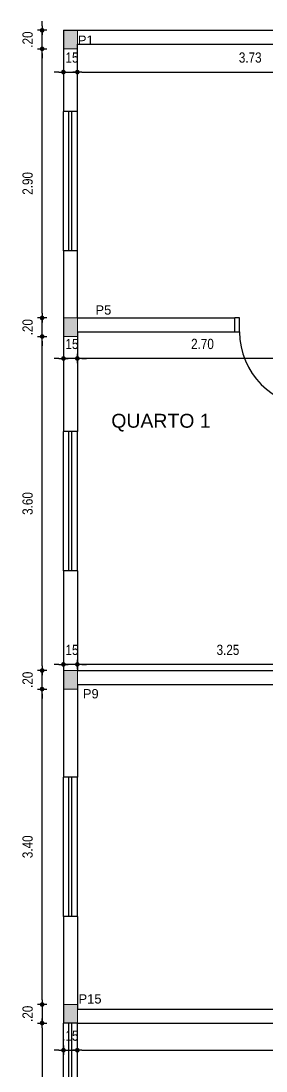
# Model space of a CAD drawing. Header units: millimetres. Extents: x 3212 to 6878, y 1640 to 3386.
# Drawn here: x 3310.13 to 3312.78, y 1707.69 to 1719 of the extents above; entities that cross this region are included whole.
import ezdxf

# ---------------------------------------------------------------- set-up
doc = ezdxf.new("R2010")
doc.units = ezdxf.units.MM
doc.header["$LTSCALE"] = 0.8
doc.layers.add('a-pem-08', color=8, linetype='Continuous')
doc.layers.add('COTA', color=2, linetype='Continuous')
doc.layers.add('COTAS', color=53, linetype='Continuous', lineweight=9)
doc.layers.add('pilares', color=1, linetype='Continuous', lineweight=9)
doc.styles.add('CARIMBO_DADOS', font='arial.ttf', dxfattribs={"height": 0.1})
doc.styles.add('F2', font='ARIALN.TTF')
doc.dimstyles.new('ARQUITETURA', dxfattribs={"dimtxt": 0.11, "dimasz": 0.05, "dimexe": 0.1, "dimexo": 0, "dimgap": 0.1, "dimtad": 1, "dimzin": 5, "dimdsep": 46, "dimtxsty": 'F2', "dimblk": 'COTA', "dimcen": 0, "dimse1": 1, "dimse2": 1, "dimadec": 0, "dimazin": 0, "dimtfac": 2, "dimtix": 1, "dimtmove": 2, "dimatfit": 3, "dimldrblk": 'COTA', "dimfxl": 0, "dimtolj": 1, "dimtzin": 5, "dimarcsym": 0})

# ---------------------------------------------------------------- blocks, each defined once
blk = doc.blocks.new('superior')
at = {"layer": 'a-pem-08'}
for p, q in [((-4.955, 8.005), (-4.955, 7.13)), ((-4.955, 8.005), (1.745, 8.005)), ((-4.805, 7.855), (1.745, 7.855)), ((-4.805, 7.13), (-4.805, 7.855)), ((-4.805, 7.13), (-4.955, 7.13)), ((-4.955, 5.63), (-4.955, 7.13)), ((-4.895, 5.63), (-4.895, 7.13)), ((-4.865, 5.63), (-4.865, 7.13)), ((-4.805, 5.63), (-4.805, 7.13)), ((-4.955, 5.63), (-4.955, 3.68)), ((-4.805, 5.63), (-4.955, 5.63)), ((-4.805, 4.905), (-4.805, 5.63)), ((-4.805, 4.905), (-3.105, 4.905)), ((-3.105, 4.755), (-3.105, 4.905)), ((-4.805, 4.755), (-4.805, 3.68)), ((-4.805, 4.755), (-3.105, 4.755)), ((-4.805, 3.68), (-4.955, 3.68)), ((-4.955, 2.18), (-4.955, 3.68)), ((-4.895, 2.18), (-4.895, 3.68)), ((-4.865, 2.18), (-4.865, 3.68)), ((-4.805, 2.18), (-4.805, 3.68)), ((-4.955, 2.18), (-4.955, -0.045)), ((-4.805, 2.18), (-4.955, 2.18)), ((-4.805, 2.18), (-4.805, 1.105)), ((-4.805, 1.105), (-2.105, 1.105)), ((-4.805, 0.955), (-4.805, -0.045)), ((-4.805, 0.955), (-1.055, 0.955)), ((-4.805, -0.045), (-4.955, -0.045)), ((-4.955, -1.545), (-4.955, -0.045)), ((-4.895, -1.545), (-4.895, -0.045)), ((-4.865, -1.545), (-4.865, -0.045)), ((-4.805, -1.545), (-4.805, -0.045)), ((-4.955, -1.545), (-4.955, -2.695)), ((-4.805, -1.545), (-4.955, -1.545)), ((-4.805, -1.545), (-4.805, -2.545)), ((-4.805, -2.545), (0.945, -2.545)), ((-4.955, -4.695), (-4.955, -2.695)), ((-4.805, -2.695), (-4.955, -2.695)), ((-4.895, -4.695), (-4.895, -2.695)), ((-4.865, -4.695), (-4.865, -2.695)), ((-4.805, -2.695), (-0.075, -2.695)), ((-4.805, -4.695), (-4.805, -2.695))]:
    blk.add_line(p, q, dxfattribs=at)
blk.add_lwpolyline([(-3.105, 4.755), (-3.055, 4.755), (-3.055, 4.905), (-3.105, 4.905)], dxfattribs=at)
blk.add_arc((-2.255, 4.755), 0.8, 180, 270, dxfattribs=at)
at = {"layer": 'a-pem-08', "color": 230, "insert": (-3.903, 3.776), "char_height": 0.15, "attachment_point": 5, "style": 'CARIMBO_DADOS'}
blk.add_mtext_dynamic_manual_height_columns('QUARTO 1', width=1.43702, gutter_width=0.5, heights=[0], dxfattribs=at)
blk = doc.blocks.new('COTA')
at = {"layer": 'COTA'}
for p, q in [((-1, 0), (1, 0)), ((0, 1), (0, -1))]:
    blk.add_line(p, q, dxfattribs=at)
at = {"layer": 'COTA', "const_width": 0.5}
blk.add_lwpolyline([(-0.25, 0, 1), (0.25, 0, 1)], format="xyb", close=True, dxfattribs=at)
blk = doc.blocks.new('*D653')
at = {"layer": 'COTAS', "color": 0, "lineweight": -2, "transparency": 16777216}
for p, q in [((3310.542, 1707.912), (3310.492, 1707.912)), ((3310.592, 1707.912), (3310.742, 1707.912)), ((3310.792, 1707.912), (3310.842, 1707.912))]:
    blk.add_line(p, q, dxfattribs=at)
at = {"layer": 'Defpoints', "color": 0, "transparency": 16777216}
for p in [(3310.592, 1708.304), (3310.742, 1708.204), (3310.742, 1707.912)]:
    blk.add_point(p, dxfattribs=at)
at = {"layer": 'COTAS', "color": 0, "lineweight": -2, "transparency": 16777216, "xscale": 0.05, "yscale": 0.05, "zscale": 0.05}
blk.add_blockref('COTA', (3310.592, 1707.912), dxfattribs=at)
at = {"layer": 'COTAS', "color": 0, "lineweight": -2, "transparency": 16777216, "xscale": 0.05, "yscale": 0.05, "zscale": 0.05, "rotation": 180}
blk.add_blockref('COTA', (3310.742, 1707.912), dxfattribs=at)
at = {"layer": 'COTAS', "color": 0, "transparency": 16777216, "insert": (3310.667, 1708.068), "char_height": 0.11, "attachment_point": 5, "style": 'F2'}
blk.add_mtext('\\A1;.15', dxfattribs=at)
blk = doc.blocks.new('*D654')
at = {"layer": 'COTAS', "color": 0, "lineweight": -2, "transparency": 16777216}
blk.add_line((3310.792, 1707.912), (3315.422, 1707.912), dxfattribs=at)
at = {"layer": 'Defpoints', "color": 0, "transparency": 16777216}
for p in [(3310.742, 1708.204), (3315.472, 1708.204), (3315.472, 1707.912)]:
    blk.add_point(p, dxfattribs=at)
at = {"layer": 'COTAS', "color": 0, "lineweight": -2, "transparency": 16777216, "xscale": 0.05, "yscale": 0.05, "zscale": 0.05, "rotation": 180}
blk.add_blockref('COTA', (3310.742, 1707.912), dxfattribs=at)
at = {"layer": 'COTAS', "color": 0, "lineweight": -2, "transparency": 16777216, "xscale": 0.05, "yscale": 0.05, "zscale": 0.05}
blk.add_blockref('COTA', (3315.472, 1707.912), dxfattribs=at)
at = {"layer": 'COTAS', "color": 0, "transparency": 16777216, "insert": (3313.107, 1708.068), "char_height": 0.11, "attachment_point": 5, "style": 'F2'}
blk.add_mtext('\\A1;4.73', dxfattribs=at)
blk = doc.blocks.new('*D626')
at = {"layer": 'COTAS', "color": 0, "lineweight": -2, "transparency": 16777216}
blk.add_line((3310.792, 1718.454), (3314.423, 1718.454), dxfattribs=at)
at = {"layer": 'Defpoints', "color": 0, "transparency": 16777216}
for p in [(3310.742, 1718.604), (3314.473, 1718.604), (3314.473, 1718.454)]:
    blk.add_point(p, dxfattribs=at)
at = {"layer": 'COTAS', "color": 0, "lineweight": -2, "transparency": 16777216, "xscale": 0.05, "yscale": 0.05, "zscale": 0.05, "rotation": 180}
blk.add_blockref('COTA', (3310.742, 1718.454), dxfattribs=at)
at = {"layer": 'COTAS', "color": 0, "lineweight": -2, "transparency": 16777216, "xscale": 0.05, "yscale": 0.05, "zscale": 0.05}
blk.add_blockref('COTA', (3314.473, 1718.454), dxfattribs=at)
at = {"layer": 'COTAS', "color": 0, "transparency": 16777216, "insert": (3312.607, 1718.61), "char_height": 0.11, "attachment_point": 5, "style": 'F2'}
blk.add_mtext('\\A1;3.73', dxfattribs=at)
blk = doc.blocks.new('*D664')
at = {"layer": 'COTAS', "color": 0, "lineweight": -2, "transparency": 16777216}
blk.add_line((3310.362, 1708.454), (3310.362, 1711.754), dxfattribs=at)
at = {"layer": 'Defpoints', "color": 0, "transparency": 16777216}
for p in [(3310.362, 1711.804), (3310.592, 1711.804), (3310.592, 1708.404)]:
    blk.add_point(p, dxfattribs=at)
at = {"layer": 'COTAS', "color": 0, "lineweight": -2, "transparency": 16777216, "xscale": 0.05, "yscale": 0.05, "zscale": 0.05}
for p, rotation in [((3310.362, 1711.804), 90), ((3310.362, 1708.404), 270)]:
    blk.add_blockref('COTA', p, dxfattribs=dict(at, rotation=rotation))
at = {"layer": 'COTAS', "color": 0, "transparency": 16777216, "insert": (3310.206, 1710.104), "char_height": 0.11, "attachment_point": 5, "rotation": 90, "style": 'F2'}
blk.add_mtext('\\A1;3.40', dxfattribs=at)
blk = doc.blocks.new('*D665')
at = {"layer": 'COTAS', "color": 0, "lineweight": -2, "transparency": 16777216}
for p, q in [((3310.362, 1712.054), (3310.362, 1712.104)), ((3310.362, 1711.804), (3310.362, 1712.004)), ((3310.362, 1711.754), (3310.362, 1711.704))]:
    blk.add_line(p, q, dxfattribs=at)
at = {"layer": 'Defpoints', "color": 0, "transparency": 16777216}
for p in [(3310.362, 1712.004), (3310.592, 1712.004), (3310.592, 1711.804)]:
    blk.add_point(p, dxfattribs=at)
at = {"layer": 'COTAS', "color": 0, "lineweight": -2, "transparency": 16777216, "xscale": 0.05, "yscale": 0.05, "zscale": 0.05}
for p, rotation in [((3310.362, 1712.004), 270), ((3310.362, 1711.804), 90)]:
    blk.add_blockref('COTA', p, dxfattribs=dict(at, rotation=rotation))
at = {"layer": 'COTAS', "color": 0, "transparency": 16777216, "insert": (3310.206, 1711.904), "char_height": 0.11, "attachment_point": 5, "rotation": 90, "style": 'F2'}
blk.add_mtext('\\A1;.20', dxfattribs=at)
blk = doc.blocks.new('*D666')
at = {"layer": 'COTAS', "color": 0, "lineweight": -2, "transparency": 16777216}
blk.add_line((3310.362, 1712.054), (3310.362, 1715.554), dxfattribs=at)
at = {"layer": 'Defpoints', "color": 0, "transparency": 16777216}
for p in [(3310.362, 1715.604), (3310.592, 1715.604), (3310.592, 1712.004)]:
    blk.add_point(p, dxfattribs=at)
at = {"layer": 'COTAS', "color": 0, "lineweight": -2, "transparency": 16777216, "xscale": 0.05, "yscale": 0.05, "zscale": 0.05}
for p, rotation in [((3310.362, 1715.604), 90), ((3310.362, 1712.004), 270)]:
    blk.add_blockref('COTA', p, dxfattribs=dict(at, rotation=rotation))
at = {"layer": 'COTAS', "color": 0, "transparency": 16777216, "insert": (3310.206, 1713.804), "char_height": 0.11, "attachment_point": 5, "rotation": 90, "style": 'F2'}
blk.add_mtext('\\A1;3.60', dxfattribs=at)
blk = doc.blocks.new('*D667')
at = {"layer": 'COTAS', "color": 0, "lineweight": -2, "transparency": 16777216}
for p, q in [((3310.362, 1715.854), (3310.362, 1715.904)), ((3310.362, 1715.604), (3310.362, 1715.804)), ((3310.362, 1715.554), (3310.362, 1715.504))]:
    blk.add_line(p, q, dxfattribs=at)
at = {"layer": 'Defpoints', "color": 0, "transparency": 16777216}
for p in [(3310.362, 1715.804), (3310.592, 1715.804), (3310.592, 1715.604)]:
    blk.add_point(p, dxfattribs=at)
at = {"layer": 'COTAS', "color": 0, "lineweight": -2, "transparency": 16777216, "xscale": 0.05, "yscale": 0.05, "zscale": 0.05}
for p, rotation in [((3310.362, 1715.804), 270), ((3310.362, 1715.604), 90)]:
    blk.add_blockref('COTA', p, dxfattribs=dict(at, rotation=rotation))
at = {"layer": 'COTAS', "color": 0, "transparency": 16777216, "insert": (3310.206, 1715.704), "char_height": 0.11, "attachment_point": 5, "rotation": 90, "style": 'F2'}
blk.add_mtext('\\A1;.20', dxfattribs=at)
blk = doc.blocks.new('*D668')
at = {"layer": 'COTAS', "color": 0, "lineweight": -2, "transparency": 16777216}
blk.add_line((3310.362, 1715.854), (3310.362, 1718.654), dxfattribs=at)
at = {"layer": 'Defpoints', "color": 0, "transparency": 16777216}
for p in [(3310.362, 1718.704), (3310.592, 1718.704), (3310.592, 1715.804)]:
    blk.add_point(p, dxfattribs=at)
at = {"layer": 'COTAS', "color": 0, "lineweight": -2, "transparency": 16777216, "xscale": 0.05, "yscale": 0.05, "zscale": 0.05}
for p, rotation in [((3310.362, 1718.704), 90), ((3310.362, 1715.804), 270)]:
    blk.add_blockref('COTA', p, dxfattribs=dict(at, rotation=rotation))
at = {"layer": 'COTAS', "color": 0, "transparency": 16777216, "insert": (3310.206, 1717.254), "char_height": 0.11, "attachment_point": 5, "rotation": 90, "style": 'F2'}
blk.add_mtext('\\A1;2.90', dxfattribs=at)
blk = doc.blocks.new('*D669')
at = {"layer": 'COTAS', "color": 0, "lineweight": -2, "transparency": 16777216}
for p, q in [((3310.362, 1718.954), (3310.362, 1719.004)), ((3310.362, 1718.704), (3310.362, 1718.904)), ((3310.362, 1718.654), (3310.362, 1718.604))]:
    blk.add_line(p, q, dxfattribs=at)
at = {"layer": 'Defpoints', "color": 0, "transparency": 16777216}
for p in [(3310.362, 1718.904), (3310.592, 1718.904), (3310.592, 1718.704)]:
    blk.add_point(p, dxfattribs=at)
at = {"layer": 'COTAS', "color": 0, "lineweight": -2, "transparency": 16777216, "xscale": 0.05, "yscale": 0.05, "zscale": 0.05}
for p, rotation in [((3310.362, 1718.904), 270), ((3310.362, 1718.704), 90)]:
    blk.add_blockref('COTA', p, dxfattribs=dict(at, rotation=rotation))
at = {"layer": 'COTAS', "color": 0, "transparency": 16777216, "insert": (3310.206, 1718.804), "char_height": 0.11, "attachment_point": 5, "rotation": 90, "style": 'F2'}
blk.add_mtext('\\A1;.20', dxfattribs=at)
blk = doc.blocks.new('*D636')
at = {"layer": 'COTAS', "color": 0, "lineweight": -2, "transparency": 16777216}
blk.add_line((3313.942, 1712.07), (3310.792, 1712.07), dxfattribs=at)
at = {"layer": 'Defpoints', "color": 0, "transparency": 16777216}
for p in [(3310.742, 1712.07), (3310.742, 1712.004), (3313.992, 1712.004)]:
    blk.add_point(p, dxfattribs=at)
at = {"layer": 'COTAS', "color": 0, "lineweight": -2, "transparency": 16777216, "xscale": 0.05, "yscale": 0.05, "zscale": 0.05, "rotation": 180}
blk.add_blockref('COTA', (3310.742, 1712.07), dxfattribs=at)
at = {"layer": 'COTAS', "color": 0, "lineweight": -2, "transparency": 16777216, "xscale": 0.05, "yscale": 0.05, "zscale": 0.05}
blk.add_blockref('COTA', (3313.992, 1712.07), dxfattribs=at)
at = {"layer": 'COTAS', "color": 0, "transparency": 16777216, "insert": (3312.367, 1712.226), "char_height": 0.11, "attachment_point": 5, "style": 'F2'}
blk.add_mtext('\\A1;3.25', dxfattribs=at)
blk = doc.blocks.new('*D637')
at = {"layer": 'COTAS', "color": 0, "lineweight": -2, "transparency": 16777216}
for p, q in [((3310.542, 1712.07), (3310.492, 1712.07)), ((3310.742, 1712.07), (3310.592, 1712.07)), ((3310.792, 1712.07), (3310.842, 1712.07))]:
    blk.add_line(p, q, dxfattribs=at)
at = {"layer": 'Defpoints', "color": 0, "transparency": 16777216}
for p in [(3310.592, 1712.07), (3310.592, 1712.004), (3310.742, 1712.004)]:
    blk.add_point(p, dxfattribs=at)
at = {"layer": 'COTAS', "color": 0, "lineweight": -2, "transparency": 16777216, "xscale": 0.05, "yscale": 0.05, "zscale": 0.05}
blk.add_blockref('COTA', (3310.592, 1712.07), dxfattribs=at)
at = {"layer": 'COTAS', "color": 0, "lineweight": -2, "transparency": 16777216, "xscale": 0.05, "yscale": 0.05, "zscale": 0.05, "rotation": 180}
blk.add_blockref('COTA', (3310.742, 1712.07), dxfattribs=at)
at = {"layer": 'COTAS', "color": 0, "transparency": 16777216, "insert": (3310.667, 1712.226), "char_height": 0.11, "attachment_point": 5, "style": 'F2'}
blk.add_mtext('\\A1;.15', dxfattribs=at)
blk = doc.blocks.new('*D678')
at = {"layer": 'COTAS', "color": 0, "lineweight": -2, "transparency": 16777216}
blk.add_line((3313.392, 1715.367), (3310.792, 1715.367), dxfattribs=at)
at = {"layer": 'Defpoints', "color": 0, "transparency": 16777216}
for p in [(3313.442, 1715.654), (3310.742, 1715.604), (3310.742, 1715.367)]:
    blk.add_point(p, dxfattribs=at)
at = {"layer": 'COTAS', "color": 0, "lineweight": -2, "transparency": 16777216, "xscale": 0.05, "yscale": 0.05, "zscale": 0.05, "rotation": 180}
blk.add_blockref('COTA', (3310.742, 1715.367), dxfattribs=at)
at = {"layer": 'COTAS', "color": 0, "lineweight": -2, "transparency": 16777216, "xscale": 0.05, "yscale": 0.05, "zscale": 0.05}
blk.add_blockref('COTA', (3313.442, 1715.367), dxfattribs=at)
at = {"layer": 'COTAS', "color": 0, "transparency": 16777216, "insert": (3312.092, 1715.523), "char_height": 0.11, "attachment_point": 5, "style": 'F2'}
blk.add_mtext('\\A1;2.70', dxfattribs=at)
blk = doc.blocks.new('*D679')
at = {"layer": 'COTAS', "color": 0, "lineweight": -2, "transparency": 16777216}
for p, q in [((3310.542, 1715.367), (3310.492, 1715.367)), ((3310.742, 1715.367), (3310.592, 1715.367)), ((3310.792, 1715.367), (3310.842, 1715.367))]:
    blk.add_line(p, q, dxfattribs=at)
at = {"layer": 'Defpoints', "color": 0, "transparency": 16777216}
for p in [(3310.592, 1715.604), (3310.742, 1715.604), (3310.592, 1715.367)]:
    blk.add_point(p, dxfattribs=at)
at = {"layer": 'COTAS', "color": 0, "lineweight": -2, "transparency": 16777216, "xscale": 0.05, "yscale": 0.05, "zscale": 0.05}
blk.add_blockref('COTA', (3310.592, 1715.367), dxfattribs=at)
at = {"layer": 'COTAS', "color": 0, "lineweight": -2, "transparency": 16777216, "xscale": 0.05, "yscale": 0.05, "zscale": 0.05, "rotation": 180}
blk.add_blockref('COTA', (3310.742, 1715.367), dxfattribs=at)
at = {"layer": 'COTAS', "color": 0, "transparency": 16777216, "insert": (3310.667, 1715.523), "char_height": 0.11, "attachment_point": 5, "style": 'F2'}
blk.add_mtext('\\A1;.15', dxfattribs=at)
blk = doc.blocks.new('*D638')
at = {"layer": 'COTAS', "color": 0, "lineweight": -2, "transparency": 16777216}
for p, q in [((3310.542, 1718.454), (3310.492, 1718.454)), ((3310.592, 1718.454), (3310.742, 1718.454)), ((3310.792, 1718.454), (3310.842, 1718.454))]:
    blk.add_line(p, q, dxfattribs=at)
at = {"layer": 'Defpoints', "color": 0, "transparency": 16777216}
for p in [(3310.592, 1718.644), (3310.742, 1718.644), (3310.742, 1718.454)]:
    blk.add_point(p, dxfattribs=at)
at = {"layer": 'COTAS', "color": 0, "lineweight": -2, "transparency": 16777216, "xscale": 0.05, "yscale": 0.05, "zscale": 0.05}
blk.add_blockref('COTA', (3310.592, 1718.454), dxfattribs=at)
at = {"layer": 'COTAS', "color": 0, "lineweight": -2, "transparency": 16777216, "xscale": 0.05, "yscale": 0.05, "zscale": 0.05, "rotation": 180}
blk.add_blockref('COTA', (3310.742, 1718.454), dxfattribs=at)
at = {"layer": 'COTAS', "color": 0, "transparency": 16777216, "insert": (3310.667, 1718.61), "char_height": 0.11, "attachment_point": 5, "style": 'F2'}
blk.add_mtext('\\A1;.15', dxfattribs=at)
blk = doc.blocks.new('*D680')
at = {"layer": 'COTAS', "color": 0, "lineweight": -2, "transparency": 16777216}
for p, q in [((3310.362, 1708.454), (3310.362, 1708.504)), ((3310.362, 1708.404), (3310.362, 1708.204)), ((3310.362, 1708.154), (3310.362, 1708.104))]:
    blk.add_line(p, q, dxfattribs=at)
at = {"layer": 'Defpoints', "color": 0, "transparency": 16777216}
for p in [(3310.592, 1708.404), (3310.362, 1708.204), (3310.592, 1708.204)]:
    blk.add_point(p, dxfattribs=at)
at = {"layer": 'COTAS', "color": 0, "lineweight": -2, "transparency": 16777216, "xscale": 0.05, "yscale": 0.05, "zscale": 0.05}
for p, rotation in [((3310.362, 1708.404), 270), ((3310.362, 1708.204), 90)]:
    blk.add_blockref('COTA', p, dxfattribs=dict(at, rotation=rotation))
at = {"layer": 'COTAS', "color": 0, "transparency": 16777216, "insert": (3310.206, 1708.304), "char_height": 0.11, "attachment_point": 5, "rotation": 90, "style": 'F2'}
blk.add_mtext('\\A1;.20', dxfattribs=at)
blk = doc.blocks.new('*D681')
at = {"layer": 'COTAS', "color": 0, "lineweight": -2, "transparency": 16777216}
blk.add_line((3310.362, 1708.154), (3310.362, 1704.304), dxfattribs=at)
at = {"layer": 'Defpoints', "color": 0, "transparency": 16777216}
for p in [(3310.592, 1708.204), (3310.362, 1704.254), (3310.592, 1704.254)]:
    blk.add_point(p, dxfattribs=at)
at = {"layer": 'COTAS', "color": 0, "lineweight": -2, "transparency": 16777216, "xscale": 0.05, "yscale": 0.05, "zscale": 0.05}
for p, rotation in [((3310.362, 1708.204), 90), ((3310.362, 1704.254), 270)]:
    blk.add_blockref('COTA', p, dxfattribs=dict(at, rotation=rotation))
at = {"layer": 'COTAS', "color": 0, "transparency": 16777216, "insert": (3310.206, 1706.229), "char_height": 0.11, "attachment_point": 5, "rotation": 90, "style": 'F2'}
blk.add_mtext('\\A1;3.95', dxfattribs=at)

msp = doc.modelspace()

# ---------------------------------------------------------------- hatches: boundary and pattern name
h = msp.add_hatch(color=256)
h.paths.add_polyline_path([(3310.742, 1708.404), (3310.592, 1708.404), (3310.592, 1708.204), (3310.742, 1708.204)])
h.paths.add_polyline_path([(3310.742, 1712.004), (3310.592, 1712.004), (3310.592, 1711.804), (3310.742, 1711.804)])
h.paths.add_polyline_path([(3310.742, 1715.804), (3310.592, 1715.804), (3310.592, 1715.604), (3310.742, 1715.604)])
h.paths.add_polyline_path([(3313.642, 1715.804), (3313.442, 1715.804), (3313.442, 1715.654), (3313.642, 1715.654)])
h.paths.add_polyline_path([(3315.492, 1715.804), (3315.292, 1715.804), (3315.292, 1715.654), (3315.492, 1715.654)])
h.paths.add_polyline_path([(3316.642, 1712.004), (3316.492, 1712.004), (3316.492, 1711.804), (3316.642, 1711.804)])
h.paths.add_polyline_path([(3318.292, 1712.004), (3318.142, 1712.004), (3318.142, 1711.804), (3318.292, 1711.804)])
h.paths.add_polyline_path([(3314.591, 1703.204), (3314.391, 1703.204), (3314.391, 1703.054), (3314.591, 1703.054)])
h.paths.add_polyline_path([(3314.641, 1703.704), (3314.441, 1703.704), (3314.441, 1703.554), (3314.641, 1703.554)])
h.paths.add_polyline_path([(3315.672, 1703.704), (3315.472, 1703.704), (3315.472, 1703.554), (3315.672, 1703.554)])
h.paths.add_polyline_path([(3311.792, 1703.204), (3311.592, 1703.204), (3311.592, 1703.054), (3311.792, 1703.054)])
h.paths.add_polyline_path([(3310.742, 1704.254), (3310.592, 1704.254), (3310.592, 1704.054), (3310.742, 1704.054)])
h.paths.add_polyline_path([(3316.642, 1708.404), (3316.492, 1708.404), (3316.492, 1708.204), (3316.642, 1708.204)])
h.paths.add_polyline_path([(3315.672, 1708.354), (3315.472, 1708.354), (3315.472, 1708.204), (3315.672, 1708.204)])
h.paths.add_polyline_path([(3318.292, 1708.354), (3318.142, 1708.354), (3318.142, 1708.154), (3318.292, 1708.154)])
h.paths.add_polyline_path([(3318.292, 1718.904), (3318.142, 1718.904), (3318.142, 1718.704), (3318.292, 1718.704)])
h.paths.add_polyline_path([(3314.673, 1718.904), (3314.473, 1718.904), (3314.473, 1718.754), (3314.673, 1718.754)])
h.paths.add_polyline_path([(3310.742, 1718.904), (3310.592, 1718.904), (3310.592, 1718.704), (3310.742, 1718.704)])

# ---------------------------------------------------------------- linework, layer by layer
at = {"layer": 'pilares'}
for points in [[(3310.592, 1718.704), (3310.742, 1718.704), (3310.742, 1718.904), (3310.592, 1718.904)], [(3310.592, 1715.604), (3310.742, 1715.604), (3310.742, 1715.804), (3310.592, 1715.804)], [(3310.592, 1711.804), (3310.742, 1711.804), (3310.742, 1712.004), (3310.592, 1712.004)], [(3310.592, 1708.204), (3310.742, 1708.204), (3310.742, 1708.404), (3310.592, 1708.404)]]:
    msp.add_lwpolyline(points, close=True, dxfattribs=at)

# ---------------------------------------------------------------- block references
at = {"layer": 'COTAS'}
msp.add_blockref('superior', (3315.547, 1710.899), dxfattribs=at)

# ---------------------------------------------------------------- texts
at = {"color": 230, "char_height": 0.1, "attachment_point": 5, "style": 'CARIMBO_DADOS'}
for s, insert in [('P1', (3310.833, 1718.798)), ('P5', (3311.023, 1715.889)), ('P9', (3310.887, 1711.753)), ('P15', (3310.879, 1708.464))]:
    msp.add_mtext(s, dxfattribs=dict(at, insert=insert))

# ---------------------------------------------------------------- dimensions: what is measured, and where the dimension line sits
at = {"layer": 'COTAS'}
for base, p1, p2, picture, middle in [((3310.362, 1718.904), (3310.592, 1718.704), (3310.592, 1718.904), '*D669', (3310.206, 1718.804)), ((3310.362, 1718.704), (3310.592, 1715.804), (3310.592, 1718.704), '*D668', (3310.206, 1717.254)), ((3310.362, 1715.804), (3310.592, 1715.604), (3310.592, 1715.804), '*D667', (3310.206, 1715.704)), ((3310.362, 1715.604), (3310.592, 1712.004), (3310.592, 1715.604), '*D666', (3310.206, 1713.804)), ((3310.362, 1712.004), (3310.592, 1711.804), (3310.592, 1712.004), '*D665', (3310.206, 1711.904)), ((3310.362, 1711.804), (3310.592, 1708.404), (3310.592, 1711.804), '*D664', (3310.206, 1710.104)), ((3310.362, 1708.204), (3310.592, 1708.404), (3310.592, 1708.204), '*D680', (3310.206, 1708.304)), ((3310.362, 1704.254), (3310.592, 1708.204), (3310.592, 1704.254), '*D681', (3310.206, 1706.229))]:
    dim = msp.add_linear_dim(base=base, p1=p1, p2=p2, angle=90, dimstyle='ARQUITETURA', dxfattribs=at)
    dim.commit()
    dim.dimension.update_dxf_attribs({"geometry": picture, "text_midpoint": middle})
for base, p1, p2, picture, middle in [((3310.742, 1718.454), (3310.592, 1718.644), (3310.742, 1718.644), '*D638', (3310.667, 1718.61)), ((3314.473, 1718.454), (3310.742, 1718.604), (3314.473, 1718.604), '*D626', (3312.607, 1718.61)), ((3310.742, 1715.367), (3313.442, 1715.654), (3310.742, 1715.604), '*D678', (3312.092, 1715.523)), ((3310.592, 1715.367), (3310.742, 1715.604), (3310.592, 1715.604), '*D679', (3310.667, 1715.523)), ((3310.592, 1712.07), (3310.742, 1712.004), (3310.592, 1712.004), '*D637', (3310.667, 1712.226)), ((3310.742, 1712.07), (3313.992, 1712.004), (3310.742, 1712.004), '*D636', (3312.367, 1712.226)), ((3310.742, 1707.912), (3310.592, 1708.304), (3310.742, 1708.204), '*D653', (3310.667, 1708.068)), ((3315.472, 1707.912), (3310.742, 1708.204), (3315.472, 1708.204), '*D654', (3313.107, 1708.068))]:
    dim = msp.add_linear_dim(base=base, p1=p1, p2=p2, dimstyle='ARQUITETURA', dxfattribs=at)
    dim.commit()
    dim.dimension.update_dxf_attribs({"geometry": picture, "text_midpoint": middle})

doc.saveas('drawing.dxf')
